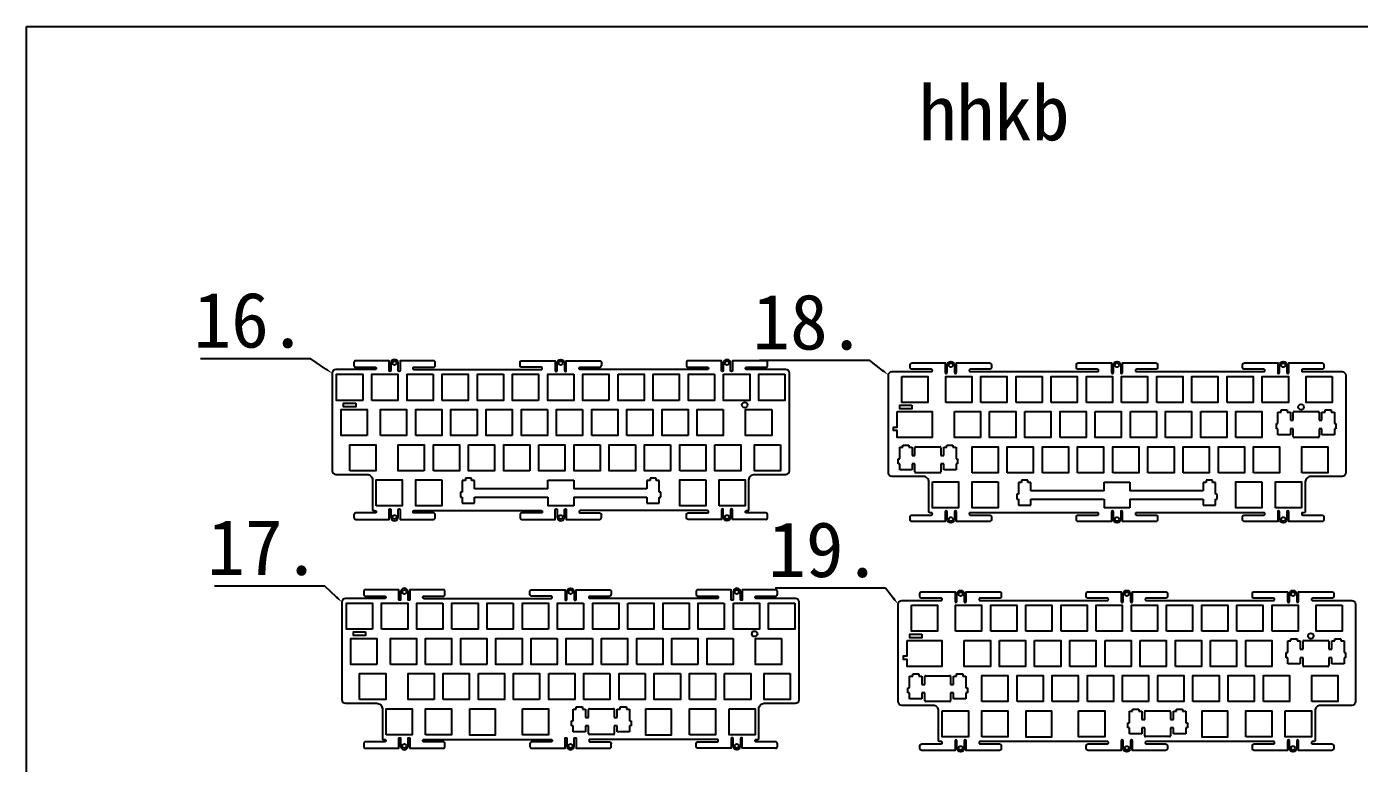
# Model space of a CAD drawing. Header units: millimetres. Extents: x 273 to 2930, y -1075 to 675.
# Drawn here: x 1748 to 2470, y 257 to 656 of the extents above; entities that cross this region are included whole.
import ezdxf
from ezdxf import colors
from ezdxf.entities.mleader import LeaderData, LeaderLine
from ezdxf.math import Vec2, Vec3

# ---------------------------------------------------------------- set-up
doc = ezdxf.new("R2010")
doc.units = ezdxf.units.MM

msp = doc.modelspace()

# ---------------------------------------------------------------- linework, layer by layer
at = {"color": 1}
for p, q in [((2425.77, 441.26), (2425.77, 447.53)), ((2425.77, 447.53), (2427.49, 447.53)), ((2427.49, 447.53), (2427.49, 448.73)), ((2427.49, 448.73), (2430.79, 448.73)), ((2430.79, 448.73), (2430.79, 447.53)), ((2430.79, 447.53), (2432.52, 447.53)), ((2432.52, 447.53), (2432.52, 443.06)), ((2434.54, 447.76), (2447.54, 447.76)), ((2449.57, 443.06), (2449.57, 447.53)), ((2449.57, 447.53), (2451.29, 447.53)), ((2451.29, 447.53), (2451.29, 448.73)), ((2451.29, 448.73), (2454.59, 448.73)), ((2454.59, 448.73), (2454.59, 447.53)), ((2454.59, 447.53), (2456.32, 447.53)), ((2456.32, 447.53), (2456.32, 441.26)), ((2424.94, 438.46), (2424.94, 441.26)), ((2424.94, 441.26), (2425.77, 441.26)), ((2432.52, 443.06), (2434.04, 443.06)), ((2434.04, 443.06), (2434.04, 447.26)), ((2448.04, 447.26), (2448.04, 443.06)), ((2448.04, 443.06), (2449.57, 443.06)), ((2456.32, 441.26), (2457.14, 441.26)), ((2457.14, 441.26), (2457.14, 438.46)), ((2425.77, 438.46), (2424.94, 438.46)), ((2425.77, 435.23), (2425.77, 438.46)), ((2432.52, 435.23), (2425.77, 435.23)), ((2434.04, 438.46), (2432.52, 438.46)), ((2432.52, 438.46), (2432.52, 435.23)), ((2434.04, 434.26), (2434.04, 438.46)), ((2447.54, 433.76), (2434.54, 433.76)), ((2449.57, 438.46), (2448.04, 438.46)), ((2448.04, 438.46), (2448.04, 434.26)), ((2449.57, 435.23), (2449.57, 438.46)), ((2456.32, 435.23), (2449.57, 435.23)), ((2457.14, 438.46), (2456.32, 438.46)), ((2456.32, 438.46), (2456.32, 435.23)), ((2220.98, 422.21), (2220.98, 428.48)), ((2220.98, 428.48), (2222.7, 428.48)), ((2222.7, 428.48), (2222.7, 429.68)), ((2222.7, 429.68), (2226, 429.68)), ((2226, 429.68), (2226, 428.48)), ((2226, 428.48), (2227.73, 428.48)), ((2227.73, 428.48), (2227.73, 424.01)), ((2229.25, 424.01), (2229.25, 428.21)), ((2229.75, 428.71), (2242.75, 428.71)), ((2243.25, 428.21), (2243.25, 424.01)), ((2244.78, 424.01), (2244.78, 428.48)), ((2244.78, 428.48), (2246.5, 428.48)), ((2246.5, 428.48), (2246.5, 429.68)), ((2246.5, 429.68), (2249.8, 429.68)), ((2249.8, 429.68), (2249.8, 428.48)), ((2249.8, 428.48), (2251.53, 428.48)), ((2251.53, 428.48), (2251.53, 422.21)), ((2220.15, 419.41), (2220.15, 422.21)), ((2220.15, 422.21), (2220.98, 422.21)), ((2220.98, 419.41), (2220.15, 419.41)), ((2220.98, 416.18), (2220.98, 419.41)), ((2227.73, 424.01), (2229.25, 424.01)), ((2229.25, 419.41), (2227.73, 419.41)), ((2227.73, 419.41), (2227.73, 416.18)), ((2229.25, 415.21), (2229.25, 419.41)), ((2243.25, 424.01), (2244.78, 424.01)), ((2244.78, 419.41), (2243.25, 419.41)), ((2243.25, 419.41), (2243.25, 415.21)), ((2244.78, 416.18), (2244.78, 419.41)), ((2251.53, 422.21), (2252.35, 422.21)), ((2252.35, 419.41), (2251.53, 419.41)), ((2251.53, 419.41), (2251.53, 416.18)), ((2252.35, 422.21), (2252.35, 419.41)), ((2227.73, 416.18), (2220.98, 416.18)), ((2242.75, 414.71), (2229.75, 414.71)), ((2251.53, 416.18), (2244.78, 416.18)), ((2432.8, 323.57), (2432.8, 324.77)), ((2432.8, 324.77), (2436.1, 324.77)), ((2436.1, 324.77), (2436.1, 323.57)), ((2456.6, 323.57), (2456.6, 324.77)), ((2456.6, 324.77), (2459.9, 324.77)), ((2459.9, 324.77), (2459.9, 323.57)), ((2431.08, 317.3), (2431.08, 323.57)), ((2431.08, 323.57), (2432.8, 323.57)), ((2436.1, 323.57), (2437.83, 323.57)), ((2437.83, 323.57), (2437.83, 319.1)), ((2437.83, 319.1), (2439.35, 319.1)), ((2439.35, 319.1), (2439.35, 323.3)), ((2439.85, 323.8), (2452.85, 323.8)), ((2453.35, 323.3), (2453.35, 319.1)), ((2453.35, 319.1), (2454.88, 319.1)), ((2454.88, 319.1), (2454.88, 323.57)), ((2454.88, 323.57), (2456.6, 323.57)), ((2459.9, 323.57), (2461.63, 323.57)), ((2461.63, 323.57), (2461.63, 317.3)), ((2430.25, 314.5), (2430.25, 317.3)), ((2430.25, 317.3), (2431.08, 317.3)), ((2431.08, 314.5), (2430.25, 314.5)), ((2431.08, 311.27), (2431.08, 314.5)), ((2437.83, 311.27), (2431.08, 311.27)), ((2439.35, 314.5), (2437.83, 314.5)), ((2437.83, 314.5), (2437.83, 311.27)), ((2439.35, 310.3), (2439.35, 314.5)), ((2454.88, 314.5), (2453.35, 314.5)), ((2453.35, 314.5), (2453.35, 310.3)), ((2454.88, 311.27), (2454.88, 314.5)), ((2461.63, 311.27), (2454.88, 311.27)), ((2461.63, 317.3), (2462.45, 317.3)), ((2462.45, 314.5), (2461.63, 314.5)), ((2461.63, 314.5), (2461.63, 311.27)), ((2462.45, 317.3), (2462.45, 314.5)), ((2226.29, 298.25), (2226.29, 304.52)), ((2226.29, 304.52), (2228.02, 304.52)), ((2228.02, 304.52), (2228.02, 305.72)), ((2228.02, 305.72), (2231.31, 305.72)), ((2231.31, 305.72), (2231.31, 304.52)), ((2231.31, 304.52), (2233.04, 304.52)), ((2233.04, 304.52), (2233.04, 300.05)), ((2234.57, 300.05), (2234.57, 304.25)), ((2235.07, 304.75), (2248.06, 304.75)), ((2248.56, 304.25), (2248.56, 300.05)), ((2250.09, 300.05), (2250.09, 304.52)), ((2250.09, 304.52), (2251.81, 304.52)), ((2251.81, 304.52), (2251.81, 305.72)), ((2251.81, 305.72), (2255.11, 305.72)), ((2255.11, 305.72), (2255.11, 304.52)), ((2255.11, 304.52), (2256.84, 304.52)), ((2256.84, 304.52), (2256.84, 298.25)), ((2452.85, 309.8), (2439.85, 309.8)), ((2225.46, 295.45), (2225.46, 298.25)), ((2225.46, 298.25), (2226.29, 298.25)), ((2233.04, 300.05), (2234.57, 300.05)), ((2248.56, 300.05), (2250.09, 300.05)), ((2256.84, 298.25), (2257.67, 298.25)), ((2257.67, 298.25), (2257.67, 295.45)), ((2226.29, 295.45), (2225.46, 295.45)), ((2226.29, 292.22), (2226.29, 295.45)), ((2233.04, 292.22), (2226.29, 292.22)), ((2234.57, 295.45), (2233.04, 295.45)), ((2233.04, 295.45), (2233.04, 292.22)), ((2234.57, 291.25), (2234.57, 295.45)), ((2248.06, 290.75), (2235.07, 290.75)), ((2250.09, 295.45), (2248.56, 295.45)), ((2248.56, 295.45), (2248.56, 291.25)), ((2250.09, 292.22), (2250.09, 295.45)), ((2256.84, 292.22), (2250.09, 292.22)), ((2257.67, 295.45), (2256.84, 295.45)), ((2256.84, 295.45), (2256.84, 292.22)), ((2044.15, 280.37), (2044.15, 286.64)), ((2044.15, 286.64), (2045.87, 286.64)), ((2045.87, 286.64), (2045.87, 287.84)), ((2045.87, 287.84), (2049.17, 287.84)), ((2049.17, 287.84), (2049.17, 286.64)), ((2049.17, 286.64), (2050.9, 286.64)), ((2050.9, 286.64), (2050.9, 282.17)), ((2050.9, 282.17), (2052.42, 282.17)), ((2052.42, 282.17), (2052.42, 286.37)), ((2052.92, 286.87), (2065.92, 286.87)), ((2066.42, 286.37), (2066.42, 282.17)), ((2066.42, 282.17), (2067.95, 282.17)), ((2067.95, 282.17), (2067.95, 286.64)), ((2067.95, 286.64), (2069.67, 286.64)), ((2069.67, 286.64), (2069.67, 287.84)), ((2069.67, 287.84), (2072.97, 287.84)), ((2072.97, 287.84), (2072.97, 286.64)), ((2072.97, 286.64), (2074.7, 286.64)), ((2074.7, 286.64), (2074.7, 280.37)), ((2345.35, 279.25), (2345.35, 285.52)), ((2345.35, 285.52), (2347.08, 285.52)), ((2347.08, 285.52), (2347.08, 286.72)), ((2347.08, 286.72), (2350.38, 286.72)), ((2350.38, 286.72), (2350.38, 285.52)), ((2350.38, 285.52), (2352.1, 285.52)), ((2352.1, 285.52), (2352.1, 281.05)), ((2353.63, 281.05), (2353.63, 285.25)), ((2354.13, 285.75), (2367.13, 285.75)), ((2367.63, 285.25), (2367.63, 281.05)), ((2369.15, 281.05), (2369.15, 285.52)), ((2369.15, 285.52), (2370.88, 285.52)), ((2370.88, 285.52), (2370.88, 286.72)), ((2370.88, 286.72), (2374.18, 286.72)), ((2374.18, 286.72), (2374.18, 285.52)), ((2374.18, 285.52), (2375.9, 285.52)), ((2375.9, 285.52), (2375.9, 279.25)), ((2043.32, 277.57), (2043.32, 280.37)), ((2043.32, 280.37), (2044.15, 280.37)), ((2044.15, 277.57), (2043.32, 277.57)), ((2044.15, 274.34), (2044.15, 277.57)), ((2050.9, 274.34), (2044.15, 274.34)), ((2052.42, 277.57), (2050.9, 277.57)), ((2050.9, 277.57), (2050.9, 274.34)), ((2052.42, 273.37), (2052.42, 277.57)), ((2067.95, 277.57), (2066.42, 277.57)), ((2066.42, 277.57), (2066.42, 273.37)), ((2067.95, 274.34), (2067.95, 277.57)), ((2074.7, 274.34), (2067.95, 274.34)), ((2074.7, 280.37), (2075.52, 280.37)), ((2075.52, 277.57), (2074.7, 277.57)), ((2074.7, 277.57), (2074.7, 274.34)), ((2075.52, 280.37), (2075.52, 277.57)), ((2344.53, 276.45), (2344.53, 279.25)), ((2344.53, 279.25), (2345.35, 279.25)), ((2345.35, 276.45), (2344.53, 276.45)), ((2345.35, 273.22), (2345.35, 276.45)), ((2352.1, 281.05), (2353.63, 281.05)), ((2353.63, 276.45), (2352.1, 276.45)), ((2352.1, 276.45), (2352.1, 273.22)), ((2353.63, 272.25), (2353.63, 276.45)), ((2367.63, 281.05), (2369.15, 281.05)), ((2369.15, 276.45), (2367.63, 276.45)), ((2367.63, 276.45), (2367.63, 272.25)), ((2369.15, 273.22), (2369.15, 276.45)), ((2375.9, 279.25), (2376.73, 279.25)), ((2376.73, 276.45), (2375.9, 276.45)), ((2375.9, 276.45), (2375.9, 273.22)), ((2376.73, 279.25), (2376.73, 276.45)), ((2065.92, 272.87), (2052.92, 272.87)), ((2352.1, 273.22), (2345.35, 273.22)), ((2367.13, 271.75), (2354.13, 271.75)), ((2375.9, 273.22), (2369.15, 273.22))]:
    msp.add_line(p, q, dxfattribs=at)
at = {"color": 1, "linetype": 'Continuous', "lineweight": 25}
for p, q in [((1989.09, 411.7), (1985.79, 411.7)), ((1985.79, 411.7), (1985.79, 410.5)), ((1989.09, 410.5), (1989.09, 411.7)), ((2089.09, 411.7), (2085.79, 411.7)), ((2085.79, 411.7), (2085.79, 410.5)), ((2089.09, 410.5), (2089.09, 411.7)), ((1984.06, 404.23), (1983.24, 404.23)), ((1983.24, 404.23), (1983.24, 401.43)), ((1985.79, 410.5), (1984.06, 410.5)), ((1984.06, 410.5), (1984.06, 404.23)), ((1990.81, 410.5), (1989.09, 410.5)), ((1990.81, 406.03), (1990.81, 410.5)), ((2030.44, 406.03), (1990.81, 406.03)), ((2084.06, 406.03), (2044.44, 406.03)), ((2085.79, 410.5), (2084.06, 410.5)), ((2084.06, 410.5), (2084.06, 406.03)), ((2090.81, 410.5), (2089.09, 410.5)), ((2090.81, 404.23), (2090.81, 410.5)), ((2091.64, 404.23), (2090.81, 404.23)), ((2091.64, 401.43), (2091.64, 404.23)), ((2286.99, 409.38), (2285.27, 409.38)), ((2285.27, 409.38), (2285.27, 403.11)), ((2290.29, 410.58), (2286.99, 410.58)), ((2286.99, 410.58), (2286.99, 409.38)), ((2290.29, 409.38), (2290.29, 410.58)), ((2292.02, 409.38), (2290.29, 409.38)), ((2292.02, 404.91), (2292.02, 409.38)), ((2331.65, 404.91), (2292.02, 404.91)), ((2385.27, 404.91), (2345.65, 404.91)), ((2386.99, 409.38), (2385.27, 409.38)), ((2385.27, 409.38), (2385.27, 404.91)), ((2390.29, 410.58), (2386.99, 410.58)), ((2386.99, 410.58), (2386.99, 409.38)), ((2390.29, 409.38), (2390.29, 410.58)), ((2392.02, 409.38), (2390.29, 409.38)), ((2392.02, 403.11), (2392.02, 409.38)), ((1983.24, 401.43), (1984.06, 401.43)), ((1984.06, 401.43), (1984.06, 398.2)), ((1984.06, 398.2), (1990.81, 398.2)), ((1990.81, 398.2), (1990.81, 401.43)), ((1990.81, 401.43), (2030.44, 401.43)), ((2044.44, 401.43), (2084.06, 401.43)), ((2084.06, 401.43), (2084.06, 398.2)), ((2084.06, 398.2), (2090.81, 398.2)), ((2090.81, 398.2), (2090.81, 401.43)), ((2090.81, 401.43), (2091.64, 401.43)), ((2285.27, 403.11), (2284.44, 403.11)), ((2284.44, 403.11), (2284.44, 400.31)), ((2284.44, 400.31), (2285.27, 400.31)), ((2285.27, 400.31), (2285.27, 397.08)), ((2285.27, 397.08), (2292.02, 397.08)), ((2292.02, 397.08), (2292.02, 400.31)), ((2292.02, 400.31), (2331.65, 400.31)), ((2345.65, 400.31), (2385.27, 400.31)), ((2385.27, 400.31), (2385.27, 397.08)), ((2385.27, 397.08), (2392.02, 397.08)), ((2392.84, 403.11), (2392.02, 403.11)), ((2392.02, 397.08), (2392.02, 400.31)), ((2392.02, 400.31), (2392.84, 400.31)), ((2392.84, 400.31), (2392.84, 403.11))]:
    msp.add_line(p, q, dxfattribs=at)
for p, q in [((2030.44, 406.03), (2030.44, 410.73)), ((2030.44, 410.73), (2044.44, 410.73)), ((2044.44, 410.73), (2044.44, 406.03)), ((2331.65, 404.91), (2331.65, 409.61)), ((2331.65, 409.61), (2345.65, 409.61)), ((2345.65, 409.61), (2345.65, 404.91)), ((2030.44, 401.43), (2030.44, 396.72)), ((2044.44, 401.43), (2044.44, 396.72)), ((2331.65, 400.31), (2331.65, 395.61)), ((2345.65, 400.31), (2345.65, 395.61)), ((1988.08, 286.87), (2002.18, 286.87)), ((2083.33, 286.87), (2097.43, 286.87)), ((2289.28, 285.75), (2303.38, 285.75)), ((2384.53, 285.75), (2398.63, 285.75))]:
    msp.add_line(p, q)
msp.add_lwpolyline([(1748.24, 656.26), (2930.3, 656.26), (2930.3, -116.59), (1748.24, -116.59)], close=True)
for points in [[(1957.94, 470.55, -0.414214), (1957.44, 471.05), (1957.44, 471.3, -0.414214), (1957.94, 471.8), (1968.44, 471.8, 0.414214), (1969.44, 472.8), (1969.44, 474.3, 0.414214), (1968.44, 475.3), (1950.44, 475.3), (1950.44, 470.05, -1), (1949.44, 470.05), (1949.44, 474.05, 1), (1945.44, 474.05), (1945.44, 470.05, -1), (1944.44, 470.05), (1944.44, 475.3), (1926.44, 475.3, 0.414214), (1925.44, 474.3), (1925.44, 472.8, 0.414214), (1926.44, 471.8), (1936.94, 471.8, -0.414214), (1937.44, 471.3), (1937.44, 471.05, -0.414214), (1936.94, 470.55), (1915.61, 470.55, 0.414214), (1913.61, 468.55), (1913.61, 415.77)], [(1957.94, 470.55), (2026.94, 470.55, 0.414214), (2027.44, 471.05), (2027.44, 471.3, 0.414214), (2026.94, 471.8), (2016.44, 471.8, -0.414214), (2015.44, 472.8), (2015.44, 474.3, -0.414214), (2016.44, 475.3), (2034.44, 475.3), (2034.44, 470.05, 1), (2035.44, 470.05), (2035.44, 474.05, -1), (2039.44, 474.05), (2039.44, 470.05, 1), (2040.44, 470.05), (2040.44, 475.3), (2058.44, 475.3, -0.414214), (2059.44, 474.3), (2059.44, 472.8)], [(2161.26, 415.77), (2161.26, 468.55, 0.414214), (2159.26, 470.55), (2137.94, 470.55, -0.414214), (2137.44, 471.05), (2137.44, 471.3, -0.414214), (2137.94, 471.8), (2148.44, 471.8, 0.414214), (2149.44, 472.8), (2149.44, 474.3, 0.414214), (2148.44, 475.3), (2130.44, 475.3), (2130.44, 470.05, -1), (2129.44, 470.05), (2129.44, 474.05, 1), (2125.44, 474.05), (2125.44, 470.05, -1), (2124.44, 470.05), (2124.44, 475.3), (2106.44, 475.3, 0.414214), (2105.44, 474.3), (2105.44, 472.8, 0.414214), (2106.44, 471.8), (2116.94, 471.8, -0.414214), (2117.44, 471.3), (2117.44, 471.05, -0.414214), (2116.94, 470.55), (2047.94, 470.55, -0.414214), (2047.44, 471.05), (2047.44, 471.3, -0.414214), (2047.94, 471.8), (2058.44, 471.8, 0.414214), (2059.44, 472.8)], [(1913.61, 415.77, 0.414214), (1915.61, 413.77), (1932.52, 413.77, -0.414214), (1935.52, 410.77), (1935.52, 394.65, 0.414214), (1936.02, 394.15), (1936.94, 394.15, -0.414214), (1937.44, 393.65), (1937.44, 393.4, -0.414214), (1936.94, 392.9), (1926.44, 392.9, 0.414214), (1925.44, 391.9), (1925.44, 390.4, 0.414214), (1926.44, 389.4), (1944.44, 389.4), (1944.44, 394.65, -1), (1945.44, 394.65), (1945.44, 390.65, 1), (1949.44, 390.65), (1949.44, 394.65, -1), (1950.44, 394.65), (1950.44, 389.4), (1968.44, 389.4, 0.414214), (1969.44, 390.4), (1969.44, 391.9, 0.414214), (1968.44, 392.9), (1957.94, 392.9, -0.414214), (1957.44, 393.4), (1957.44, 393.65, -0.414214), (1957.94, 394.15)], [(2148.44, 389.4, 0.414214), (2149.44, 390.4), (2149.44, 391.9, 0.414214), (2148.44, 392.9), (2137.94, 392.9, -0.414214), (2137.44, 393.4), (2137.44, 393.65, -0.414214), (2137.94, 394.15), (2138.86, 394.15, 0.414214), (2139.36, 394.65), (2139.36, 410.77, -0.414214), (2142.36, 413.77), (2159.26, 413.77, 0.414214), (2161.26, 415.77)], [(1957.94, 394.15), (2026.94, 394.15, -0.414214), (2027.44, 393.65), (2027.44, 393.4, -0.414214), (2026.94, 392.9), (2016.44, 392.9, 0.414214), (2015.44, 391.9), (2015.44, 390.4, 0.414214), (2016.44, 389.4), (2034.44, 389.4), (2034.44, 394.65, -1), (2035.44, 394.65), (2035.44, 390.65, 1), (2039.44, 390.65), (2039.44, 394.65, -1), (2040.44, 394.65), (2040.44, 389.4), (2058.44, 389.4, 0.414214), (2059.44, 390.4), (2059.44, 391.9)], [(2148.44, 389.4), (2130.44, 389.4), (2130.44, 394.65, 1), (2129.44, 394.65), (2129.44, 390.65, -1), (2125.44, 390.65), (2125.44, 394.65, 1), (2124.44, 394.65), (2124.44, 389.4), (2106.44, 389.4, -0.414214), (2105.44, 390.4), (2105.44, 391.9, -0.414214), (2106.44, 392.9), (2116.94, 392.9, 0.414214), (2117.44, 393.4), (2117.44, 393.65, 0.414214), (2116.94, 394.15), (2047.94, 394.15, 0.414214), (2047.44, 393.65), (2047.44, 393.4, 0.414214), (2047.94, 392.9), (2058.44, 392.9, -0.414214), (2059.44, 391.9)], [(1963.25, 346.59, -0.414214), (1962.75, 347.09), (1962.75, 347.34, -0.414214), (1963.25, 347.84), (1973.75, 347.84, 0.414214), (1974.75, 348.84), (1974.75, 350.34, 0.414214), (1973.75, 351.34), (1955.75, 351.34), (1955.75, 346.09, -1), (1954.75, 346.09), (1954.75, 350.09, 1), (1950.75, 350.09), (1950.75, 346.09, -1), (1949.75, 346.09), (1949.75, 351.34), (1931.75, 351.34, 0.414214), (1930.75, 350.34), (1930.75, 348.84, 0.414214), (1931.75, 347.84), (1942.25, 347.84, -0.414214), (1942.75, 347.34), (1942.75, 347.09, -0.414214), (1942.25, 346.59), (1920.93, 346.59, 0.414214), (1918.93, 344.59), (1918.93, 291.82)], [(1963.25, 346.59), (2032.25, 346.59, 0.414214), (2032.75, 347.09), (2032.75, 347.34, 0.414214), (2032.25, 347.84), (2021.75, 347.84, -0.414214), (2020.75, 348.84), (2020.75, 350.34, -0.414214), (2021.75, 351.34), (2039.75, 351.34), (2039.75, 346.09, 1), (2040.75, 346.09), (2040.75, 350.09, -1), (2044.75, 350.09), (2044.75, 346.09, 1), (2045.75, 346.09), (2045.75, 351.34), (2063.75, 351.34, -0.414214), (2064.75, 350.34), (2064.75, 348.84)], [(2166.58, 291.82), (2166.58, 344.59, 0.414214), (2164.58, 346.59), (2143.25, 346.59, -0.414214), (2142.75, 347.09), (2142.75, 347.34, -0.414214), (2143.25, 347.84), (2153.75, 347.84, 0.414214), (2154.75, 348.84), (2154.75, 350.34, 0.414214), (2153.75, 351.34), (2135.75, 351.34), (2135.75, 346.09, -1), (2134.75, 346.09), (2134.75, 350.09, 1), (2130.75, 350.09), (2130.75, 346.09, -1), (2129.75, 346.09), (2129.75, 351.34), (2111.75, 351.34, 0.414214), (2110.75, 350.34), (2110.75, 348.84, 0.414214), (2111.75, 347.84), (2122.25, 347.84, -0.414214), (2122.75, 347.34), (2122.75, 347.09, -0.414214), (2122.25, 346.59), (2053.25, 346.59, -0.414214), (2052.75, 347.09), (2052.75, 347.34, -0.414214), (2053.25, 347.84), (2063.75, 347.84, 0.414214), (2064.75, 348.84)], [(1918.93, 291.82, 0.414214), (1920.93, 289.82), (1937.83, 289.82, -0.414214), (1940.83, 286.82), (1940.83, 270.69, 0.414214), (1941.33, 270.19), (1942.25, 270.19, -0.414214), (1942.75, 269.69), (1942.75, 269.44, -0.414214), (1942.25, 268.94), (1931.75, 268.94, 0.414214), (1930.75, 267.94), (1930.75, 266.44, 0.414214), (1931.75, 265.44), (1949.75, 265.44), (1949.75, 270.69, -1), (1950.75, 270.69), (1950.75, 266.69, 1), (1954.75, 266.69), (1954.75, 270.69, -1), (1955.75, 270.69), (1955.75, 265.44), (1973.75, 265.44, 0.414214), (1974.75, 266.44), (1974.75, 267.94, 0.414214), (1973.75, 268.94), (1963.25, 268.94, -0.414214), (1962.75, 269.44), (1962.75, 269.69, -0.414214), (1963.25, 270.19)], [(2153.75, 265.44, 0.414214), (2154.75, 266.44), (2154.75, 267.94, 0.414214), (2153.75, 268.94), (2143.25, 268.94, -0.414214), (2142.75, 269.44), (2142.75, 269.69, -0.414214), (2143.25, 270.19), (2144.17, 270.19, 0.414214), (2144.67, 270.69), (2144.67, 286.82, -0.414214), (2147.67, 289.82), (2164.58, 289.82, 0.414214), (2166.58, 291.82)], [(1963.25, 270.19), (2032.25, 270.19, -0.414214), (2032.75, 269.69), (2032.75, 269.44, -0.414214), (2032.25, 268.94), (2021.75, 268.94, 0.414214), (2020.75, 267.94), (2020.75, 266.44, 0.414214), (2021.75, 265.44), (2039.75, 265.44), (2039.75, 270.69, -1), (2040.75, 270.69), (2040.75, 266.69, 1), (2044.75, 266.69), (2044.75, 270.69, -1), (2045.75, 270.69), (2045.75, 265.44), (2063.75, 265.44, 0.414214), (2064.75, 266.44), (2064.75, 267.94)], [(2153.75, 265.44), (2135.75, 265.44), (2135.75, 270.69, 1), (2134.75, 270.69), (2134.75, 266.69, -1), (2130.75, 266.69), (2130.75, 270.69, 1), (2129.75, 270.69), (2129.75, 265.44), (2111.75, 265.44, -0.414214), (2110.75, 266.44), (2110.75, 267.94, -0.414214), (2111.75, 268.94), (2122.25, 268.94, 0.414214), (2122.75, 269.44), (2122.75, 269.69, 0.414214), (2122.25, 270.19), (2053.25, 270.19, 0.414214), (2052.75, 269.69), (2052.75, 269.44, 0.414214), (2053.25, 268.94), (2063.75, 268.94, -0.414214), (2064.75, 267.94)]]:
    msp.add_lwpolyline(points, format="xyb")
for points in [[(2440.07, 393.03), (2439.15, 393.03, 0.414214), (2438.65, 392.53), (2438.65, 392.28, 0.414214), (2439.15, 391.78), (2449.65, 391.78, -0.414214), (2450.65, 390.78), (2450.65, 389.28, -0.414214), (2449.65, 388.28), (2431.65, 388.28), (2431.65, 393.53, 1), (2430.65, 393.53), (2430.65, 389.53, -1), (2426.65, 389.53), (2426.65, 393.53, 1), (2425.65, 393.53), (2425.65, 388.28), (2407.65, 388.28, -0.414214), (2406.65, 389.28), (2406.65, 390.78, -0.414214), (2407.65, 391.78), (2418.15, 391.78, 0.414214), (2418.65, 392.28), (2418.65, 392.53, 0.414214), (2418.15, 393.03), (2349.15, 393.03, 0.414214), (2348.65, 392.53), (2348.65, 392.28, 0.414214), (2349.15, 391.78), (2359.65, 391.78, -0.414214), (2360.65, 390.78), (2360.65, 389.28, -0.414214), (2359.65, 388.28), (2341.65, 388.28), (2341.65, 393.53, 1), (2340.65, 393.53), (2340.65, 389.53, -1), (2336.65, 389.53), (2336.65, 393.53, 1), (2335.65, 393.53), (2335.65, 388.28), (2317.65, 388.28, -0.414214), (2316.65, 389.28), (2316.65, 390.78, -0.414214), (2317.65, 391.78), (2328.15, 391.78, 0.414214), (2328.65, 392.28), (2328.65, 392.53, 0.414214), (2328.15, 393.03), (2259.15, 393.03, 0.414214), (2258.65, 392.53), (2258.65, 392.28, 0.414214), (2259.15, 391.78), (2269.65, 391.78, -0.414214), (2270.65, 390.78), (2270.65, 389.28, -0.414214), (2269.65, 388.28), (2251.65, 388.28), (2251.65, 393.53, 1), (2250.65, 393.53), (2250.65, 389.53, -1), (2246.65, 389.53), (2246.65, 393.53, 1), (2245.65, 393.53), (2245.65, 388.28), (2227.65, 388.28, -0.414214), (2226.65, 389.28), (2226.65, 390.78, -0.414214), (2227.65, 391.78), (2238.15, 391.78, 0.414214), (2238.65, 392.28), (2238.65, 392.53, 0.414214), (2238.15, 393.03), (2237.23, 393.03, -0.414214), (2236.73, 393.53), (2236.73, 409.66, 0.414214), (2233.73, 412.66), (2216.82, 412.66, -0.414214), (2214.82, 414.66), (2214.82, 467.43, -0.414214), (2216.82, 469.43), (2238.15, 469.43, 0.414214), (2238.65, 469.93), (2238.65, 470.18, 0.414214), (2238.15, 470.68), (2227.65, 470.68, -0.414214), (2226.65, 471.68), (2226.65, 473.18, -0.414214), (2227.65, 474.18), (2245.65, 474.18), (2245.65, 468.93, 1), (2246.65, 468.93), (2246.65, 472.93, -1), (2250.65, 472.93), (2250.65, 468.93, 1), (2251.65, 468.93), (2251.65, 474.18), (2269.65, 474.18, -0.414214), (2270.65, 473.18), (2270.65, 471.68, -0.414214), (2269.65, 470.68), (2259.15, 470.68, 0.414214), (2258.65, 470.18), (2258.65, 469.93, 0.414214), (2259.15, 469.43), (2328.15, 469.43, 0.414214), (2328.65, 469.93), (2328.65, 470.18, 0.414214), (2328.15, 470.68), (2317.65, 470.68, -0.414214), (2316.65, 471.68), (2316.65, 473.18, -0.414214), (2317.65, 474.18), (2335.65, 474.18), (2335.65, 468.93, 1), (2336.65, 468.93), (2336.65, 472.93, -1), (2340.65, 472.93), (2340.65, 468.93, 1), (2341.65, 468.93), (2341.65, 474.18), (2359.65, 474.18, -0.414214), (2360.65, 473.18), (2360.65, 471.68, -0.414214), (2359.65, 470.68), (2349.15, 470.68, 0.414214), (2348.65, 470.18), (2348.65, 469.93, 0.414214), (2349.15, 469.43), (2418.15, 469.43, 0.414214), (2418.65, 469.93), (2418.65, 470.18, 0.414214), (2418.15, 470.68), (2407.65, 470.68, -0.414214), (2406.65, 471.68), (2406.65, 473.18, -0.414214), (2407.65, 474.18), (2425.65, 474.18), (2425.65, 468.93, 1), (2426.65, 468.93), (2426.65, 472.93, -1), (2430.65, 472.93), (2430.65, 468.93, 1), (2431.65, 468.93), (2431.65, 474.18), (2449.65, 474.18, -0.414214), (2450.65, 473.18), (2450.65, 471.68, -0.414214), (2449.65, 470.68), (2439.15, 470.68, 0.414214), (2438.65, 470.18), (2438.65, 469.93, 0.414214), (2439.15, 469.43), (2460.47, 469.43, -0.414214), (2462.47, 467.43), (2462.47, 414.66, -0.414214), (2460.47, 412.66), (2443.57, 412.66, 0.414214), (2440.57, 409.66), (2440.57, 393.53, -0.414214)], [(2445.38, 269.07), (2444.46, 269.07, 0.414214), (2443.96, 268.57), (2443.96, 268.32, 0.414214), (2444.46, 267.82), (2454.96, 267.82, -0.414214), (2455.96, 266.82), (2455.96, 265.32, -0.414214), (2454.96, 264.32), (2436.96, 264.32), (2436.96, 269.57, 1), (2435.96, 269.57), (2435.96, 265.57, -1), (2431.96, 265.57), (2431.96, 269.57, 1), (2430.96, 269.57), (2430.96, 264.32), (2412.96, 264.32, -0.414214), (2411.96, 265.32), (2411.96, 266.82, -0.414214), (2412.96, 267.82), (2423.46, 267.82, 0.414214), (2423.96, 268.32), (2423.96, 268.57, 0.414214), (2423.46, 269.07), (2354.46, 269.07, 0.414214), (2353.96, 268.57), (2353.96, 268.32, 0.414214), (2354.46, 267.82), (2364.96, 267.82, -0.414214), (2365.96, 266.82), (2365.96, 265.32, -0.414214), (2364.96, 264.32), (2346.96, 264.32), (2346.96, 269.57, 1), (2345.96, 269.57), (2345.96, 265.57, -1), (2341.96, 265.57), (2341.96, 269.57, 1), (2340.96, 269.57), (2340.96, 264.32), (2322.96, 264.32, -0.414214), (2321.96, 265.32), (2321.96, 266.82, -0.414214), (2322.96, 267.82), (2333.46, 267.82, 0.414214), (2333.96, 268.32), (2333.96, 268.57, 0.414214), (2333.46, 269.07), (2264.46, 269.07, 0.414214), (2263.96, 268.57), (2263.96, 268.32, 0.414214), (2264.46, 267.82), (2274.96, 267.82, -0.414214), (2275.96, 266.82), (2275.96, 265.32, -0.414214), (2274.96, 264.32), (2256.96, 264.32), (2256.96, 269.57, 1), (2255.96, 269.57), (2255.96, 265.57, -1), (2251.96, 265.57), (2251.96, 269.57, 1), (2250.96, 269.57), (2250.96, 264.32), (2232.96, 264.32, -0.414214), (2231.96, 265.32), (2231.96, 266.82, -0.414214), (2232.96, 267.82), (2243.46, 267.82, 0.414214), (2243.96, 268.32), (2243.96, 268.57, 0.414214), (2243.46, 269.07), (2242.54, 269.07, -0.414214), (2242.04, 269.57), (2242.04, 285.7, 0.414214), (2239.04, 288.7), (2222.13, 288.7, -0.414214), (2220.13, 290.7), (2220.13, 343.47, -0.414214), (2222.13, 345.47), (2243.46, 345.47, 0.414214), (2243.96, 345.97), (2243.96, 346.22, 0.414214), (2243.46, 346.72), (2232.96, 346.72, -0.414214), (2231.96, 347.72), (2231.96, 349.22, -0.414214), (2232.96, 350.22), (2250.96, 350.22), (2250.96, 344.97, 1), (2251.96, 344.97), (2251.96, 348.97, -1), (2255.96, 348.97), (2255.96, 344.97, 1), (2256.96, 344.97), (2256.96, 350.22), (2274.96, 350.22, -0.414214), (2275.96, 349.22), (2275.96, 347.72, -0.414214), (2274.96, 346.72), (2264.46, 346.72, 0.414214), (2263.96, 346.22), (2263.96, 345.97, 0.414214), (2264.46, 345.47), (2333.46, 345.47, 0.414214), (2333.96, 345.97), (2333.96, 346.22, 0.414214), (2333.46, 346.72), (2322.96, 346.72, -0.414214), (2321.96, 347.72), (2321.96, 349.22, -0.414214), (2322.96, 350.22), (2340.96, 350.22), (2340.96, 344.97, 1), (2341.96, 344.97), (2341.96, 348.97, -1), (2345.96, 348.97), (2345.96, 344.97, 1), (2346.96, 344.97), (2346.96, 350.22), (2364.96, 350.22, -0.414214), (2365.96, 349.22), (2365.96, 347.72, -0.414214), (2364.96, 346.72), (2354.46, 346.72, 0.414214), (2353.96, 346.22), (2353.96, 345.97, 0.414214), (2354.46, 345.47), (2423.46, 345.47, 0.414214), (2423.96, 345.97), (2423.96, 346.22, 0.414214), (2423.46, 346.72), (2412.96, 346.72, -0.414214), (2411.96, 347.72), (2411.96, 349.22, -0.414214), (2412.96, 350.22), (2430.96, 350.22), (2430.96, 344.97, 1), (2431.96, 344.97), (2431.96, 348.97, -1), (2435.96, 348.97), (2435.96, 344.97, 1), (2436.96, 344.97), (2436.96, 350.22), (2454.96, 350.22, -0.414214), (2455.96, 349.22), (2455.96, 347.72, -0.414214), (2454.96, 346.72), (2444.46, 346.72, 0.414214), (2443.96, 346.22), (2443.96, 345.97, 0.414214), (2444.46, 345.47), (2465.78, 345.47, -0.414214), (2467.78, 343.47), (2467.78, 290.7, -0.414214), (2465.78, 288.7), (2448.88, 288.7, 0.414214), (2445.88, 285.7), (2445.88, 269.57, -0.414214)]]:
    msp.add_lwpolyline(points, format="xyb", close=True)
at = {"color": 7, "linetype": 'Continuous', "lineweight": 25}
for points in [[(1930.19, 453.87), (1916.09, 453.87), (1916.09, 467.97), (1930.19, 467.97)], [(1935.14, 453.87), (1935.14, 467.97), (1949.24, 467.97), (1949.24, 453.87)], [(1968.29, 467.97), (1968.29, 453.87), (1954.19, 453.87), (1954.19, 467.97)], [(1973.24, 453.87), (1973.24, 467.97), (1987.34, 467.97), (1987.34, 453.87)], [(2006.39, 467.97), (2006.39, 453.87), (1992.29, 453.87), (1992.29, 467.97)], [(2025.44, 453.87), (2011.34, 453.87), (2011.34, 467.97), (2025.44, 467.97)], [(2044.49, 467.97), (2044.49, 453.87), (2030.39, 453.87), (2030.39, 467.97)], [(2063.54, 453.87), (2049.44, 453.87), (2049.44, 467.97), (2063.54, 467.97)], [(2068.49, 467.97), (2082.59, 467.97), (2082.59, 453.87), (2068.49, 453.87)], [(2101.64, 453.87), (2087.54, 453.87), (2087.54, 467.97), (2101.64, 467.97)], [(2120.69, 467.97), (2120.69, 453.87), (2106.59, 453.87), (2106.59, 467.97)], [(2125.64, 467.97), (2139.74, 467.97), (2139.74, 453.87), (2125.64, 453.87)], [(2158.79, 467.97), (2158.79, 453.87), (2144.69, 453.87), (2144.69, 467.97)], [(1932.57, 434.82), (1918.47, 434.82), (1918.47, 448.92), (1932.57, 448.92)], [(1926.43, 452.4), (1926.43, 450.4), (1919.85, 450.4), (1919.85, 452.4)], [(1939.9, 434.82), (1939.9, 448.92), (1954, 448.92), (1954, 434.82)], [(1958.95, 434.82), (1958.95, 448.92), (1973.05, 448.92), (1973.05, 434.82)], [(1992.1, 434.82), (1978, 434.82), (1978, 448.92), (1992.1, 448.92)], [(2011.15, 434.82), (1997.05, 434.82), (1997.05, 448.92), (2011.15, 448.92)], [(2030.2, 448.92), (2030.2, 434.82), (2016.1, 434.82), (2016.1, 448.92)], [(2049.25, 448.92), (2049.25, 434.82), (2035.15, 434.82), (2035.15, 448.92)], [(2054.2, 434.82), (2054.2, 448.92), (2068.3, 448.92), (2068.3, 434.82)], [(2073.25, 434.82), (2073.25, 448.92), (2087.35, 448.92), (2087.35, 434.82)], [(2106.4, 434.82), (2092.3, 434.82), (2092.3, 448.92), (2106.4, 448.92)], [(2125.45, 448.92), (2125.45, 434.82), (2111.35, 434.82), (2111.35, 448.92)], [(2151.65, 448.92), (2151.65, 434.82), (2137.55, 434.82), (2137.55, 448.92)], [(2227.63, 451.28), (2227.63, 449.28), (2221.06, 449.28), (2221.06, 451.28)], [(1923.23, 415.77), (1923.23, 429.87), (1937.33, 429.87), (1937.33, 415.77)], [(1963.53, 415.77), (1949.43, 415.77), (1949.43, 429.87), (1963.53, 429.87)], [(1968.48, 415.77), (1968.48, 429.87), (1982.58, 429.87), (1982.58, 415.77)], [(1987.53, 429.87), (2001.63, 429.87), (2001.63, 415.77), (1987.53, 415.77)], [(2020.68, 415.77), (2006.58, 415.77), (2006.58, 429.87), (2020.68, 429.87)], [(2025.63, 429.87), (2039.73, 429.87), (2039.73, 415.77), (2025.63, 415.77)], [(2058.78, 429.87), (2058.78, 415.77), (2044.68, 415.77), (2044.68, 429.87)], [(2077.83, 429.87), (2077.83, 415.77), (2063.73, 415.77), (2063.73, 429.87)], [(2096.88, 429.87), (2096.88, 415.77), (2082.78, 415.77), (2082.78, 429.87)], [(2101.83, 415.77), (2101.83, 429.87), (2115.93, 429.87), (2115.93, 415.77)], [(2120.88, 429.87), (2134.98, 429.87), (2134.98, 415.77), (2120.88, 415.77)], [(2156.41, 429.87), (2156.41, 415.77), (2142.31, 415.77), (2142.31, 429.87)], [(1937.52, 396.72), (1937.52, 410.82), (1951.62, 410.82), (1951.62, 396.72)], [(1973.05, 410.82), (1973.05, 396.72), (1958.95, 396.72), (1958.95, 410.82)], [(2115.93, 410.82), (2115.93, 396.72), (2101.83, 396.72), (2101.83, 410.82)], [(2123.26, 396.72), (2123.26, 410.82), (2137.36, 410.82), (2137.36, 396.72)], [(2274.26, 409.71), (2274.26, 395.61), (2260.16, 395.61), (2260.16, 409.71)], [(2417.13, 409.71), (2417.13, 395.61), (2403.03, 395.61), (2403.03, 409.71)], [(2424.47, 395.61), (2424.47, 409.71), (2438.57, 409.71), (2438.57, 395.61)], [(1935.5, 329.92), (1921.4, 329.92), (1921.4, 344.02), (1935.5, 344.02)], [(1940.45, 329.92), (1940.45, 344.02), (1954.55, 344.02), (1954.55, 329.92)], [(1973.6, 344.02), (1973.6, 329.92), (1959.5, 329.92), (1959.5, 344.02)], [(1978.55, 329.92), (1978.55, 344.02), (1992.65, 344.02), (1992.65, 329.92)], [(2011.7, 344.02), (2011.7, 329.92), (1997.6, 329.92), (1997.6, 344.02)], [(2030.75, 329.92), (2016.65, 329.92), (2016.65, 344.02), (2030.75, 344.02)], [(2049.8, 344.02), (2049.8, 329.92), (2035.7, 329.92), (2035.7, 344.02)], [(2068.85, 329.92), (2054.75, 329.92), (2054.75, 344.02), (2068.85, 344.02)], [(2073.8, 344.02), (2087.9, 344.02), (2087.9, 329.92), (2073.8, 329.92)], [(2106.95, 329.92), (2092.85, 329.92), (2092.85, 344.02), (2106.95, 344.02)], [(2126, 344.02), (2126, 329.92), (2111.9, 329.92), (2111.9, 344.02)], [(2130.95, 344.02), (2145.05, 344.02), (2145.05, 329.92), (2130.95, 329.92)], [(2164.1, 344.02), (2164.1, 329.92), (2150, 329.92), (2150, 344.02)], [(1937.88, 310.87), (1923.78, 310.87), (1923.78, 324.97), (1937.88, 324.97)], [(1931.74, 328.44), (1931.74, 326.44), (1925.16, 326.44), (1925.16, 328.44)], [(1945.21, 310.87), (1945.21, 324.97), (1959.31, 324.97), (1959.31, 310.87)], [(1964.26, 310.87), (1964.26, 324.97), (1978.36, 324.97), (1978.36, 310.87)], [(1997.41, 310.87), (1983.31, 310.87), (1983.31, 324.97), (1997.41, 324.97)], [(2016.46, 310.87), (2002.36, 310.87), (2002.36, 324.97), (2016.46, 324.97)], [(2035.51, 324.97), (2035.51, 310.87), (2021.41, 310.87), (2021.41, 324.97)], [(2054.56, 324.97), (2054.56, 310.87), (2040.46, 310.87), (2040.46, 324.97)], [(2059.51, 310.87), (2059.51, 324.97), (2073.61, 324.97), (2073.61, 310.87)], [(2078.56, 310.87), (2078.56, 324.97), (2092.66, 324.97), (2092.66, 310.87)], [(2111.71, 310.87), (2097.61, 310.87), (2097.61, 324.97), (2111.71, 324.97)], [(2130.76, 324.97), (2130.76, 310.87), (2116.66, 310.87), (2116.66, 324.97)], [(2156.96, 324.97), (2156.96, 310.87), (2142.86, 310.87), (2142.86, 324.97)], [(2232.95, 327.32), (2232.95, 325.32), (2226.37, 325.32), (2226.37, 327.32)], [(1928.55, 291.82), (1928.55, 305.92), (1942.65, 305.92), (1942.65, 291.82)], [(1968.84, 291.82), (1954.74, 291.82), (1954.74, 305.92), (1968.84, 305.92)], [(1973.79, 291.82), (1973.79, 305.92), (1987.89, 305.92), (1987.89, 291.82)], [(1992.84, 305.92), (2006.94, 305.92), (2006.94, 291.82), (1992.84, 291.82)], [(2025.99, 291.82), (2011.89, 291.82), (2011.89, 305.92), (2025.99, 305.92)], [(2030.94, 305.92), (2045.04, 305.92), (2045.04, 291.82), (2030.94, 291.82)], [(2064.09, 305.92), (2064.09, 291.82), (2049.99, 291.82), (2049.99, 305.92)], [(2083.14, 305.92), (2083.14, 291.82), (2069.04, 291.82), (2069.04, 305.92)], [(2102.19, 305.92), (2102.19, 291.82), (2088.09, 291.82), (2088.09, 305.92)], [(2107.14, 291.82), (2107.14, 305.92), (2121.24, 305.92), (2121.24, 291.82)], [(2126.19, 305.92), (2140.29, 305.92), (2140.29, 291.82), (2126.19, 291.82)], [(2161.72, 305.92), (2161.72, 291.82), (2147.62, 291.82), (2147.62, 305.92)], [(1942.83, 272.77), (1942.83, 286.87), (1956.93, 286.87), (1956.93, 272.77)]]:
    msp.add_lwpolyline(points, close=True, dxfattribs=at)
at = {"color": 7, "linetype": 'Continuous'}
for points in [[(2222.06, 466.86), (2236.16, 466.86), (2236.16, 452.76), (2222.06, 452.76)], [(2245.87, 452.76), (2245.87, 466.86), (2259.97, 466.86), (2259.97, 452.76)], [(2264.92, 452.76), (2264.92, 466.86), (2279.02, 466.86), (2279.02, 452.76)], [(2283.97, 452.76), (2283.97, 466.86), (2298.07, 466.86), (2298.07, 452.76)], [(2303.02, 452.76), (2303.02, 466.86), (2317.12, 466.86), (2317.12, 452.76)], [(2322.07, 452.76), (2322.07, 466.86), (2336.17, 466.86), (2336.17, 452.76)], [(2341.12, 452.76), (2341.12, 466.86), (2355.22, 466.86), (2355.22, 452.76)], [(2360.17, 452.76), (2360.17, 466.86), (2374.27, 466.86), (2374.27, 452.76)], [(2379.22, 452.76), (2379.22, 466.86), (2393.32, 466.86), (2393.32, 452.76)], [(2398.27, 452.76), (2398.27, 466.86), (2412.37, 466.86), (2412.37, 452.76)], [(2417.32, 452.76), (2417.32, 466.86), (2431.42, 466.86), (2431.42, 452.76)], [(2455.23, 466.86), (2455.23, 452.76), (2441.13, 452.76), (2441.13, 466.86)], [(2219.68, 447.81), (2238.54, 447.81), (2238.54, 433.71), (2219.68, 433.71), (2219.68, 437.54), (2217.64, 437.54), (2217.64, 439.44), (2219.68, 439.44)], [(2250.63, 447.81), (2264.73, 447.81), (2264.73, 433.71), (2250.63, 433.71)], [(2269.68, 447.81), (2283.78, 447.81), (2283.78, 433.71), (2269.68, 433.71)], [(2288.73, 447.81), (2302.83, 447.81), (2302.83, 433.71), (2288.73, 433.71)], [(2307.78, 433.71), (2307.78, 447.81), (2321.88, 447.81), (2321.88, 433.71)], [(2326.83, 447.81), (2340.93, 447.81), (2340.93, 433.71), (2326.83, 433.71)], [(2345.88, 447.81), (2359.98, 447.81), (2359.98, 433.71), (2345.88, 433.71)], [(2364.93, 433.71), (2364.93, 447.81), (2379.03, 447.81), (2379.03, 433.71)], [(2383.98, 447.81), (2398.08, 447.81), (2398.08, 433.71), (2383.98, 433.71)], [(2403.03, 433.71), (2403.03, 447.81), (2417.13, 447.81), (2417.13, 433.71)], [(2260.16, 414.66), (2260.16, 428.76), (2274.26, 428.76), (2274.26, 414.66)], [(2279.21, 414.66), (2279.21, 428.76), (2293.31, 428.76), (2293.31, 414.66)], [(2298.26, 414.66), (2298.26, 428.76), (2312.36, 428.76), (2312.36, 414.66)], [(2317.31, 414.66), (2317.31, 428.76), (2331.41, 428.76), (2331.41, 414.66)], [(2336.36, 414.66), (2336.36, 428.76), (2350.46, 428.76), (2350.46, 414.66)], [(2355.41, 414.66), (2355.41, 428.76), (2369.51, 428.76), (2369.51, 414.66)], [(2374.46, 414.66), (2374.46, 428.76), (2388.56, 428.76), (2388.56, 414.66)], [(2393.51, 414.66), (2393.51, 428.76), (2407.61, 428.76), (2407.61, 414.66)], [(2412.56, 414.66), (2412.56, 428.76), (2426.66, 428.76), (2426.66, 414.66)], [(2438.75, 414.66), (2438.75, 428.76), (2452.85, 428.76), (2452.85, 414.66)], [(2238.73, 409.71), (2252.83, 409.71), (2252.83, 395.61), (2238.73, 395.61)], [(2227.37, 342.9), (2241.47, 342.9), (2241.47, 328.8), (2227.37, 328.8)], [(2251.18, 328.8), (2251.18, 342.9), (2265.28, 342.9), (2265.28, 328.8)], [(2270.23, 328.8), (2270.23, 342.9), (2284.33, 342.9), (2284.33, 328.8)], [(2289.28, 328.8), (2289.28, 342.9), (2303.38, 342.9), (2303.38, 328.8)], [(2308.33, 328.8), (2308.33, 342.9), (2322.43, 342.9), (2322.43, 328.8)], [(2327.38, 328.8), (2327.38, 342.9), (2341.48, 342.9), (2341.48, 328.8)], [(2346.43, 328.8), (2346.43, 342.9), (2360.53, 342.9), (2360.53, 328.8)], [(2365.48, 328.8), (2365.48, 342.9), (2379.58, 342.9), (2379.58, 328.8)], [(2384.53, 328.8), (2384.53, 342.9), (2398.63, 342.9), (2398.63, 328.8)], [(2403.58, 328.8), (2403.58, 342.9), (2417.68, 342.9), (2417.68, 328.8)], [(2422.63, 328.8), (2422.63, 342.9), (2436.73, 342.9), (2436.73, 328.8)], [(2460.55, 342.9), (2460.55, 328.8), (2446.45, 328.8), (2446.45, 342.9)], [(2224.99, 323.85), (2243.85, 323.85), (2243.85, 309.75), (2224.99, 309.75), (2224.99, 313.58), (2222.95, 313.58), (2222.95, 315.48), (2224.99, 315.48)], [(2255.95, 323.85), (2270.05, 323.85), (2270.05, 309.75), (2255.95, 309.75)], [(2275, 323.85), (2289.1, 323.85), (2289.1, 309.75), (2275, 309.75)], [(2294.05, 323.85), (2308.15, 323.85), (2308.15, 309.75), (2294.05, 309.75)], [(2313.1, 309.75), (2313.1, 323.85), (2327.2, 323.85), (2327.2, 309.75)], [(2332.15, 323.85), (2346.25, 323.85), (2346.25, 309.75), (2332.15, 309.75)], [(2351.2, 323.85), (2365.3, 323.85), (2365.3, 309.75), (2351.2, 309.75)], [(2370.25, 309.75), (2370.25, 323.85), (2384.35, 323.85), (2384.35, 309.75)], [(2389.3, 323.85), (2403.4, 323.85), (2403.4, 309.75), (2389.3, 309.75)], [(2408.35, 309.75), (2408.35, 323.85), (2422.45, 323.85), (2422.45, 309.75)], [(2265.47, 290.7), (2265.47, 304.8), (2279.57, 304.8), (2279.57, 290.7)], [(2284.52, 290.7), (2284.52, 304.8), (2298.62, 304.8), (2298.62, 290.7)], [(2303.57, 290.7), (2303.57, 304.8), (2317.67, 304.8), (2317.67, 290.7)], [(2322.62, 290.7), (2322.62, 304.8), (2336.72, 304.8), (2336.72, 290.7)], [(2341.67, 290.7), (2341.67, 304.8), (2355.77, 304.8), (2355.77, 290.7)], [(2360.72, 290.7), (2360.72, 304.8), (2374.82, 304.8), (2374.82, 290.7)], [(2379.77, 290.7), (2379.77, 304.8), (2393.87, 304.8), (2393.87, 290.7)], [(2398.82, 290.7), (2398.82, 304.8), (2412.92, 304.8), (2412.92, 290.7)], [(2417.87, 290.7), (2417.87, 304.8), (2431.97, 304.8), (2431.97, 290.7)], [(2444.06, 290.7), (2444.06, 304.8), (2458.16, 304.8), (2458.16, 290.7)], [(1964.26, 272.77), (1964.26, 286.87), (1978.36, 286.87), (1978.36, 272.77)], [(2016.65, 286.87), (2030.75, 286.87), (2030.75, 272.77), (2016.65, 272.77)], [(2107.14, 272.77), (2107.14, 286.87), (2121.24, 286.87), (2121.24, 272.77)], [(2128.57, 286.87), (2142.67, 286.87), (2142.67, 272.77), (2128.57, 272.77)], [(2244.04, 285.75), (2258.14, 285.75), (2258.14, 271.65), (2244.04, 271.65)], [(2265.47, 271.65), (2265.47, 285.75), (2279.57, 285.75), (2279.57, 271.65)], [(2317.86, 285.75), (2331.96, 285.75), (2331.96, 271.65), (2317.86, 271.65)], [(2408.35, 271.65), (2408.35, 285.75), (2422.45, 285.75), (2422.45, 271.65)], [(2429.78, 285.75), (2443.88, 285.75), (2443.88, 271.65), (2429.78, 271.65)]]:
    msp.add_lwpolyline(points, close=True, dxfattribs=at)
for points in [[(2044.44, 401.43), (2044.44, 401.43)], [(2345.65, 400.31), (2345.65, 400.31)], [(2044.44, 396.72), (2030.44, 396.72)], [(2345.65, 395.61), (2331.65, 395.61)]]:
    msp.add_lwpolyline(points)
for points in [[(1988.08, 286.87), (1988.08, 272.77), (2002.18, 272.77), (2002.18, 286.87)], [(2083.33, 286.87), (2083.33, 272.77), (2097.43, 272.77), (2097.43, 286.87)], [(2289.28, 285.75), (2289.28, 271.65), (2303.38, 271.65), (2303.38, 285.75)], [(2384.53, 285.75), (2384.53, 271.65), (2398.63, 271.65), (2398.63, 285.75)]]:
    msp.add_lwpolyline(points, dxfattribs=at)
at = {"color": 7, "linetype": 'Continuous', "lineweight": 25}
for centre in [(1947.44, 474.05), (2037.44, 474.05), (2127.44, 474.05), (2248.65, 472.93), (2338.65, 472.93), (2428.65, 472.93), (1947.44, 390.65), (2037.44, 390.65), (2127.44, 390.65), (2248.65, 389.53), (2338.65, 389.53), (2428.65, 389.53), (1952.75, 350.09), (2042.75, 350.09), (2132.75, 350.09), (2253.96, 348.97), (2343.96, 348.97), (2433.96, 348.97), (1952.75, 266.69), (2042.75, 266.69), (2132.75, 266.69), (2253.96, 265.57), (2343.96, 265.57), (2433.96, 265.57)]:
    msp.add_circle(centre, 1.1, dxfattribs=at)
for centre in [(2137.08, 451.37), (2438.29, 450.26), (2142.4, 327.42), (2443.6, 326.3)]:
    msp.add_circle(centre, 1.5)
at = {"color": 1}
for centre, start, end in [((2434.54, 447.26), 90, 180), ((2447.54, 447.26), 0, 90), ((2434.54, 434.26), 180, 270), ((2447.54, 434.26), 270, 0), ((2229.75, 428.21), 90, 180), ((2242.75, 428.21), 0, 90), ((2229.75, 415.21), 180, 270), ((2242.75, 415.21), 270, 0), ((2439.85, 323.3), 90, 180), ((2452.85, 323.3), 0, 90), ((2439.85, 310.3), 180, 270), ((2452.85, 310.3), 270, 0), ((2235.07, 304.25), 90, 180), ((2248.06, 304.25), 0, 90), ((2235.07, 291.25), 180, 270), ((2248.06, 291.25), 270, 0), ((2052.92, 286.37), 90, 180), ((2065.92, 286.37), 0, 90), ((2354.13, 285.25), 90, 180), ((2367.13, 285.25), 0, 90), ((2052.92, 273.37), 180, 270), ((2065.92, 273.37), 270, 0), ((2354.13, 272.25), 180, 270), ((2367.13, 272.25), 270, 0)]:
    msp.add_arc(centre, 0.5, start, end, dxfattribs=at)

# ---------------------------------------------------------------- texts
at = {"insert": (2129.26, 624.77), "char_height": 30, "attachment_point": 1}
msp.add_mtext_dynamic_manual_height_columns('{\\C2;     hhkb}', width=431.5792, gutter_width=17.5, heights=[0], dxfattribs=at)

# ---------------------------------------------------------------- leaders
ml = msp.add_multileader_mtext('Standard')
ml.set_content('{\\C2;16.}', color=256)
ml.set_leader_properties()
ml.build(insert=Vec2(0, 0))
ml.multileader.update_dxf_attribs({"text_right_attachment_type": 6, "dogleg_length": 0.36})
ctx = ml.context
ctx.base_point, ctx.char_height, ctx.plane_origin = Vec3(1847.79, 497.45), 30, Vec3(1913.61, 468.55)
ctx.right_attachment, ctx.text_align_type = 6, 2
notes = []
notes.append((ctx, [(0, (1, 1, 0), (1902.15, 476.45), (-1, 0), 0.36, [(0, [(1913.61, 468.55)], 0, [])])]))
ctx.mtext.insert, ctx.mtext.alignment, ctx.mtext.flow_direction = Vec3(1899.79, 512.45), 3, 5
ml = msp.add_multileader_mtext('Standard')
ml.set_content('{\\C2;18.}', color=256)
ml.set_leader_properties()
ml.build(insert=Vec2(0, 0))
ml.multileader.update_dxf_attribs({"text_right_attachment_type": 6, "dogleg_length": 0.36})
ctx = ml.context
ctx.base_point, ctx.char_height, ctx.plane_origin = Vec3(2150.43, 496.42), 30, Vec3(2214.83, 467.65)
ctx.right_attachment, ctx.text_align_type = 6, 2
notes.append((ctx, [(0, (1, 1, 0), (2204.79, 475.42), (-1, 0), 0.36, [(0, [(2214.83, 467.65)], 0, [])])]))
ctx.mtext.insert, ctx.mtext.alignment, ctx.mtext.flow_direction = Vec3(2202.43, 511.42), 3, 5
ml = msp.add_multileader_mtext('Standard')
ml.set_content('{\\C2;17.}', color=256)
ml.set_leader_properties()
ml.build(insert=Vec2(0, 0))
ml.multileader.update_dxf_attribs({"text_right_attachment_type": 6, "dogleg_length": 0.36})
ctx = ml.context
ctx.base_point, ctx.char_height, ctx.plane_origin = Vec3(1855.26, 374.33), 30, Vec3(1918.93, 344.59)
ctx.right_attachment, ctx.text_align_type = 6, 2
notes.append((ctx, [(0, (1, 1, 0), (1909.62, 353.33), (-1, 0), 0.36, [(0, [(1918.93, 344.59)], 0, [])])]))
ctx.mtext.insert, ctx.mtext.alignment, ctx.mtext.flow_direction = Vec3(1907.26, 389.33), 3, 5
ml = msp.add_multileader_mtext('Standard')
ml.set_content('{\\C2;19.}', color=256)
ml.set_leader_properties()
ml.build(insert=Vec2(0, 0))
ml.multileader.update_dxf_attribs({"text_right_attachment_type": 6, "dogleg_length": 0.36})
ctx = ml.context
ctx.base_point, ctx.char_height, ctx.plane_origin = Vec3(2158.97, 373.17), 30, Vec3(2220.13, 343.47)
ctx.right_attachment, ctx.text_align_type = 6, 2
notes.append((ctx, [(0, (1, 1, 0), (2213.33, 352.17), (-1, 0), 0.36, [(0, [(2220.13, 343.47)], 0, [])])]))
ctx.mtext.insert, ctx.mtext.alignment, ctx.mtext.flow_direction = Vec3(2210.97, 388.17), 3, 5
for ctx, leaders in notes:
    for number, flags, end, landing, length, lines in leaders:
        leader = LeaderData()
        leader.index, (leader.has_last_leader_line, leader.has_dogleg_vector, leader.attachment_direction) = number, flags
        leader.last_leader_point, leader.dogleg_vector, leader.dogleg_length = Vec3(end), Vec3(landing), length
        for number, points, colour, breaks in lines:
            line = LeaderLine()
            line.index, line.vertices, line.color, line.breaks = number, Vec3.list(points), colors.encode_raw_color(colour), breaks
            leader.lines.append(line)
        ctx.leaders.append(leader)

doc.saveas('drawing.dxf')
